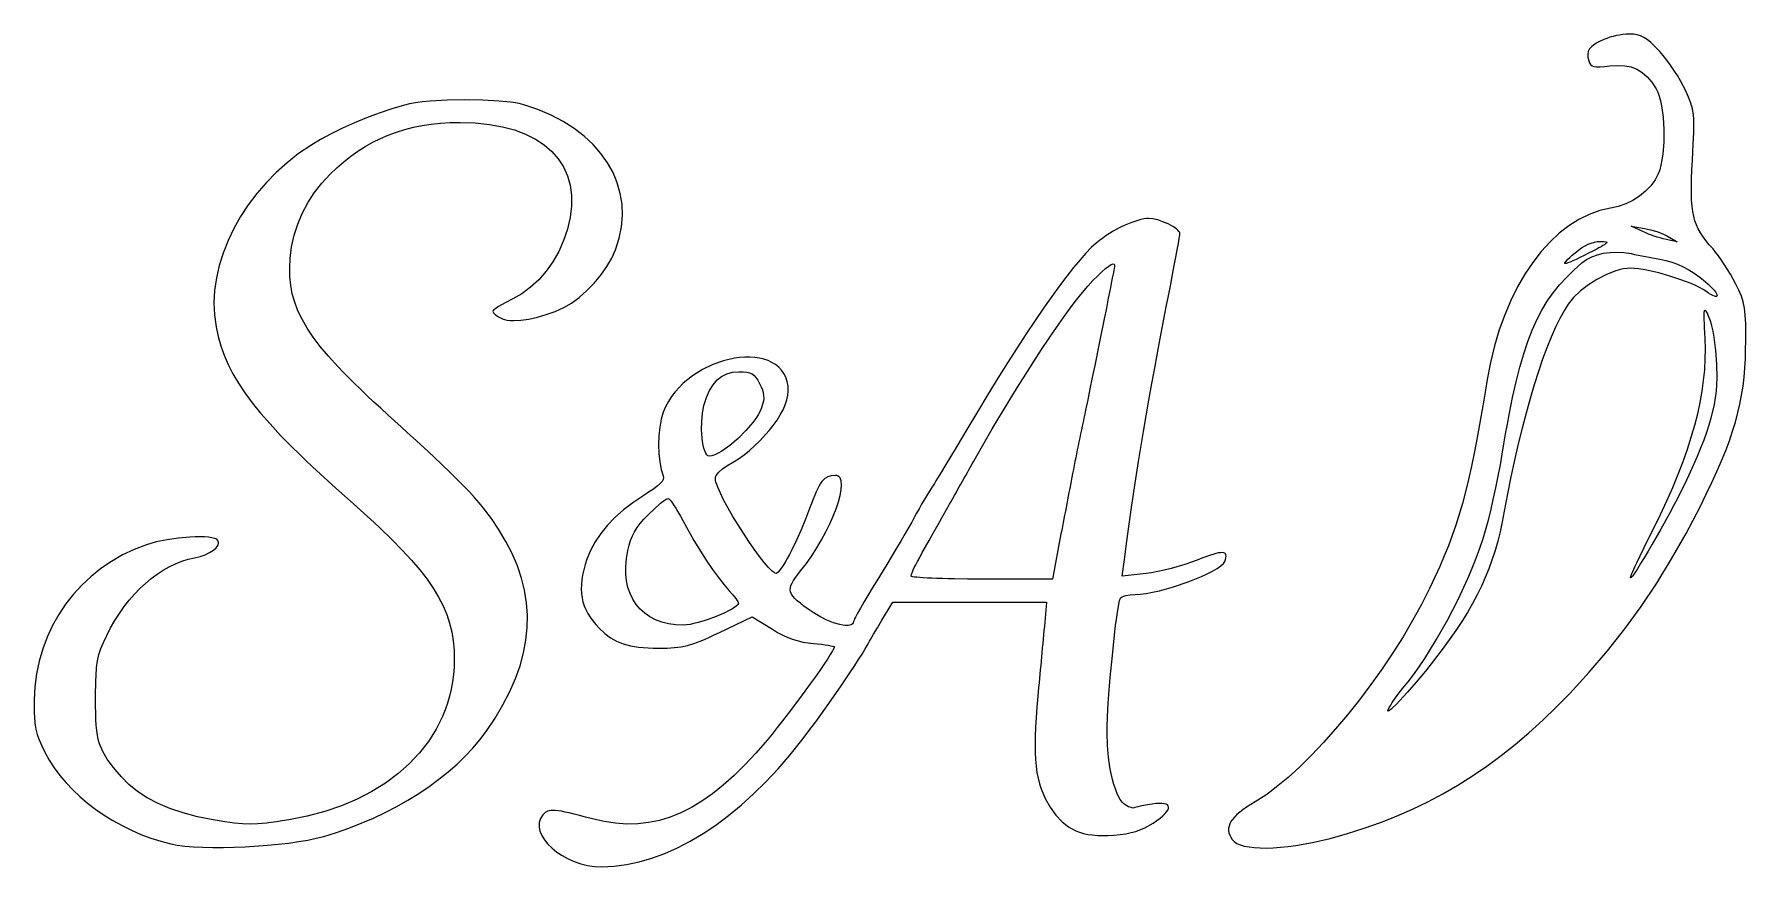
# Model space of a CAD drawing. Extents: x 58 to 504, y 121 to 338.
import ezdxf

# ---------------------------------------------------------------- set-up
doc = ezdxf.new("R2010")
doc.units = 0
doc.layers.add('Layer_0', color=7, linetype='CONTINUOUS')

msp = doc.modelspace()

# ---------------------------------------------------------------- linework, layer by layer
at = {"layer": 'Layer_0', "color": 7}
for points in [[(466.960728, 336.444416), (465.676068, 335.840716), (464.646028, 335.249856), (463.857508, 334.653256), (463.297378, 334.032176), (462.952388, 333.367956), (462.809478, 332.641906), (462.855478, 331.835356), (463.077188, 330.929596), (463.293078, 330.367206), (463.566188, 329.936376), (463.935858, 329.627436), (464.441448, 329.430786), (465.122288, 329.336786), (466.017698, 329.335806), (467.167058, 329.418206), (468.609698, 329.574346), (470.642218, 329.719366), (472.467388, 329.636866), (474.113218, 329.312886), (475.607719, 328.733486), (476.978899, 327.884676), (478.254869, 326.752486), (479.463559, 325.322946), (480.633019, 323.582096), (481.057309, 322.744256), (481.432659, 321.718456), (481.758409, 320.529486), (482.033939, 319.202116), (482.431919, 316.231146), (482.621469, 313.003616), (482.597669, 309.717586), (482.355329, 306.571085), (482.150659, 305.112035), (481.889459, 303.762185), (481.571149, 302.546195), (481.195089, 301.488905), (480.352739, 299.871805), (479.230529, 298.340565), (477.866529, 296.922635), (476.298669, 295.645495), (474.564959, 294.536585), (472.703388, 293.623375), (470.752018, 292.933345), (468.748798, 292.493895), (465.941478, 291.882405), (463.193118, 290.914395), (460.513998, 289.603995), (457.914248, 287.965415), (455.404188, 286.012875), (452.993948, 283.760505), (450.693768, 281.222555), (448.513888, 278.413195), (446.464438, 275.346555), (444.555698, 272.036905), (442.797878, 268.498355), (441.201148, 264.745175), (439.775738, 260.791485), (438.531888, 256.651505), (437.479748, 252.339405), (436.629618, 247.869394), (436.179098, 245.141894), (435.742028, 242.533724), (435.316908, 240.039614), (434.902298, 237.654204), (434.098618, 233.188194), (433.319318, 229.093194), (432.552568, 225.326664), (431.786678, 221.846024), (431.009878, 218.608744), (430.210388, 215.572274), (428.496418, 209.931474), (426.550748, 204.583214), (425.461638, 201.912414), (424.279408, 199.187114), (422.992208, 196.364714), (421.588348, 193.402693), (419.497468, 189.262033), (417.193737, 185.071903), (414.701397, 180.861993), (412.044847, 176.662143), (409.248407, 172.502023), (406.336327, 168.411473), (403.333037, 164.420223), (400.262737, 160.558033), (397.149877, 156.854663), (394.018697, 153.339893), (390.893517, 150.043463), (387.798727, 146.995163), (384.758587, 144.224733), (381.797437, 141.761913), (380.354117, 140.655153), (378.939627, 139.636493), (377.557077, 138.709642), (376.209487, 137.878262), (375.031747, 137.164152), (373.968107, 136.474472), (373.017067, 135.806772), (372.177257, 135.158662), (371.447087, 134.527742), (370.825127, 133.911492), (370.309947, 133.307602), (369.900057, 132.713572), (369.593947, 132.126992), (369.390197, 131.545472), (369.287317, 130.966562), (369.284317, 130.387842), (369.378817, 129.806892), (369.569727, 129.221252), (369.855607, 128.628582), (370.235037, 128.026352), (370.736837, 127.492652), (371.435067, 127.033402), (372.318877, 126.648532), (373.377297, 126.337892), (374.599517, 126.101362), (375.974627, 125.938732), (377.491727, 125.849932), (379.139977, 125.834832), (380.908497, 125.893232), (382.786357, 126.025062), (384.762667, 126.230142), (386.826627, 126.508352), (391.173767, 127.283572), (395.740717, 128.349622), (400.212927, 129.594372), (404.583837, 130.972802), (408.858747, 132.488092), (413.043057, 134.143522), (417.142067, 135.942322), (421.161108, 137.887712), (425.105538, 139.982903), (428.980688, 142.231113), (432.791888, 144.635613), (436.544428, 147.199603), (440.243718, 149.926343), (443.895038, 152.819003), (447.503768, 155.880913), (451.075238, 159.115203), (454.614728, 162.525133), (458.127608, 166.113943), (463.201928, 171.633643), (467.969988, 177.215213), (472.465848, 182.907333), (476.723409, 188.758613), (480.776619, 194.817793), (484.659509, 201.133464), (488.405969, 207.754364), (492.049959, 214.729144), (493.658679, 217.977234), (495.126839, 221.048284), (496.459799, 223.960944), (497.662939, 226.733864), (498.741659, 229.385654), (499.701319, 231.934984), (500.547289, 234.400524), (501.285009, 236.800904), (502.457119, 241.480634), (503.260689, 246.123484), (503.537689, 248.477644), (503.738759, 250.878474), (503.869189, 253.344685), (503.934389, 255.894855), (503.956789, 257.797275), (503.968689, 259.494815), (503.966689, 261.007455), (503.948389, 262.355045), (503.910489, 263.557465), (503.849789, 264.634635), (503.763289, 265.606385), (503.647979, 266.492685), (503.318519, 268.088405), (502.836889, 269.580895), (502.178609, 271.129295), (501.319259, 272.892745), (499.999069, 275.304165), (498.449879, 277.804625), (497.649759, 278.995965), (496.864789, 280.098865), (496.119089, 281.076365), (495.436769, 281.891615), (494.460669, 283.014245), (493.593869, 284.077505), (492.831279, 285.103305), (492.167859, 286.113605), (491.598539, 287.130415), (491.118239, 288.175605), (490.721849, 289.271175), (490.404369, 290.439125), (490.160659, 291.701335), (489.985709, 293.079805), (489.874399, 294.596495), (489.821699, 296.273315), (489.822499, 298.132285), (489.871799, 300.195335), (489.964399, 302.484405), (490.095359, 305.021455), (490.213699, 307.183006), (490.312099, 309.097976), (490.388299, 310.789956), (490.439899, 312.282646), (490.464499, 313.599546), (490.459499, 314.764316), (490.423099, 315.800556), (490.352799, 316.731866), (490.100779, 318.374066), (489.684609, 319.879836), (489.085599, 321.437906), (488.284899, 323.237146), (487.693139, 324.435106), (486.974729, 325.733226), (486.157259, 327.090076), (485.268389, 328.464466), (484.335679, 329.814966), (483.386829, 331.100346), (482.449389, 332.279256), (481.550999, 333.310346), (480.321669, 334.610316), (479.259349, 335.645416), (478.316249, 336.443386), (477.444429, 337.031896), (476.596029, 337.438646), (475.723149, 337.691346), (474.777889, 337.817736), (473.712408, 337.845436)], [(319.590226, 165.406333), (319.335596, 162.525053), (319.135956, 159.837923), (318.992566, 157.333983), (318.906566, 155.002203), (318.879266, 152.831503), (318.911866, 150.810933), (319.005566, 148.929443), (319.161586, 147.175973), (319.381136, 145.539553), (319.665436, 144.009103), (320.015756, 142.573683), (320.433286, 141.222163), (321.474806, 138.726952), (322.799836, 136.435232), (324.310626, 134.377172), (325.893526, 132.687722), (327.592846, 131.347572), (329.452896, 130.337422), (330.457046, 129.950062), (331.518036, 129.637942), (332.641346, 129.398702), (333.832576, 129.229872), (335.097206, 129.129032), (336.440866, 129.093832), (337.868996, 129.121832), (339.387236, 129.210632), (341.015416, 129.364572), (342.502966, 129.572782), (343.870626, 129.841472), (345.139106, 130.176942), (347.461436, 131.073302), (349.635956, 132.312002), (350.596146, 132.973912), (351.425336, 133.600362), (352.123636, 134.188912), (352.691246, 134.737172), (353.128236, 135.242642), (353.434796, 135.702912), (353.610996, 136.115532), (353.657096, 136.478062), (353.573096, 136.788092), (353.359216, 137.043132), (353.015546, 137.240772), (352.542236, 137.378572), (351.939436, 137.454072), (351.207306, 137.464872), (350.345946, 137.408472), (349.355526, 137.282502), (347.675416, 137.004102), (346.242256, 136.727172), (345.665766, 136.599272), (345.208026, 136.483812), (344.887976, 136.384712), (344.724616, 136.306012), (344.431746, 136.257112), (343.916296, 136.364482), (343.250986, 136.606752), (342.508536, 136.962292), (342.016556, 137.312052), (341.536666, 137.822132), (341.071556, 138.481932), (340.624056, 139.280772), (340.196896, 140.208003), (339.792826, 141.253003), (339.414576, 142.405153), (339.064896, 143.653763), (338.462326, 146.397883), (338.007116, 149.400223), (337.721266, 152.575673), (337.626866, 155.839073), (337.658866, 157.609593), (337.742566, 159.709603), (337.872246, 162.080503), (338.042026, 164.663693), (338.478826, 170.232533), (339.006476, 175.947293), (339.289906, 178.712843), (339.578666, 181.339123), (339.866926, 183.767433), (340.148916, 185.939223), (340.418776, 187.795883), (340.670756, 189.278813), (340.788226, 189.861813), (340.899036, 190.329413), (341.002486, 190.674253), (341.097886, 190.889043), (341.288866, 191.092993), (341.592966, 191.283703), (341.994466, 191.456993), (342.477716, 191.608663), (343.626846, 191.830303), (344.915136, 191.914903), (346.272816, 191.984403), (347.803556, 192.174963), (349.473206, 192.474073), (351.247616, 192.869193), (354.974266, 193.897033), (358.710366, 195.157993), (360.496646, 195.844474), (362.182846, 196.551474), (363.734877, 197.266484), (365.118597, 197.976914), (366.299817, 198.670194), (367.244467, 199.333734), (367.918397, 199.955014), (368.287387, 200.521374), (368.465257, 201.037164), (368.575087, 201.486214), (368.613487, 201.868734), (368.577287, 202.184784), (368.463067, 202.434604), (368.267477, 202.618334), (367.987227, 202.736104), (367.618947, 202.788104), (367.159287, 202.774404), (366.604977, 202.695304), (365.952637, 202.550814), (365.198957, 202.341164), (364.340587, 202.066464), (363.374197, 201.726914), (362.296466, 201.322654), (361.104066, 200.853834), (357.890746, 199.709434), (354.315506, 198.666134), (352.528396, 198.218374), (350.814226, 197.839064), (349.227466, 197.542634), (347.822656, 197.343414), (341.540356, 196.636714), (342.133326, 201.019044), (342.780126, 205.760614), (343.403516, 210.242944), (344.011566, 214.514264), (344.612356, 218.622604), (345.824566, 226.542874), (347.104956, 234.388604), (347.790986, 238.403824), (348.518356, 242.544714), (349.295156, 246.859424), (350.129486, 251.396025), (351.029466, 256.202645), (352.003186, 261.327415), (352.520226, 264.024145), (353.058736, 266.818425), (353.619736, 269.716305), (354.204236, 272.723785), (354.686426, 275.218695), (355.136266, 277.581495), (355.543886, 279.757905), (355.899506, 281.693735), (356.193246, 283.334735), (356.415216, 284.626695), (356.496216, 285.124795), (356.555616, 285.515335), (356.592116, 285.791465), (356.604616, 285.946425), (356.541916, 286.205895), (356.362016, 286.490825), (356.077186, 286.795345), (355.699686, 287.113625), (354.715686, 287.767935), (353.508206, 288.406785), (352.175276, 288.983235), (350.815106, 289.450355), (349.525716, 289.761215), (348.405316, 289.868895), (347.861776, 289.827295), (347.196926, 289.716515), (346.436556, 289.544165), (345.606496, 289.317855), (343.840776, 288.733385), (342.106426, 288.023735), (342.106296, 288.023485)], [(477.199849, 286.432235), (474.089818, 287.865125), (477.589329, 287.259685), (479.145399, 286.911445), (480.795199, 286.410995), (482.341889, 285.825165), (483.588609, 285.220855), (483.588649, 285.220895)], [(334.793936, 283.403925), (333.529266, 282.249055), (332.124796, 280.803835), (330.586446, 279.076895), (328.920246, 277.076765), (327.132116, 274.812115), (325.228066, 272.291475), (323.214026, 269.523455), (321.095976, 266.516695), (318.879856, 263.279715), (316.571656, 259.821145), (314.177366, 256.149605), (311.702906, 252.273615), (309.154226, 248.201824), (306.537355, 243.942824), (303.858195, 239.505164), (301.122765, 234.897464), (298.315215, 230.156654), (295.676235, 225.748624), (294.512595, 223.823184), (293.502255, 222.165484), (293.066135, 221.456254), (292.682205, 220.837024), (292.355165, 220.315524), (292.089585, 219.899354)], [(414.600857, 167.405593), (416.007977, 169.100973), (417.450807, 170.986433), (418.918888, 173.042533), (420.401828, 175.249813), (423.370418, 180.040093), (426.273138, 185.201803), (429.026518, 190.579353), (431.547048, 196.017224), (432.693908, 198.710174), (433.751268, 201.359884), (434.708698, 203.946894), (435.555728, 206.451774), (436.181548, 208.533954), (436.847648, 210.987324), (437.533558, 213.721584), (438.218858, 216.646564), (438.883038, 219.671994), (439.505638, 222.707714), (440.066258, 225.663454), (440.544368, 228.449004), (440.989668, 231.164904), (441.433878, 233.771824), (441.878348, 236.273154), (442.324528, 238.672364), (443.227788, 243.178014), (444.155028, 247.316104), (445.117628, 251.114035), (446.126988, 254.599065), (447.194558, 257.798625), (448.331668, 260.740005), (449.549728, 263.450605), (450.860168, 265.957755), (452.274358, 268.288785), (453.803708, 270.471075), (455.459588, 272.531945), (457.253428, 274.498775), (459.196598, 276.398895), (461.300508, 278.259625), (462.492948, 279.118415), (463.849798, 279.827795), (465.346908, 280.383195), (466.960088, 280.779965), (468.665148, 281.013545), (470.437938, 281.079345), (472.254228, 280.972765), (474.089868, 280.689185)], [(483.588649, 285.220895), (486.088309, 283.787545), (483.199049, 284.393445)], [(303.362615, 227.398404), (307.746946, 235.032594), (312.129646, 242.377314), (314.295536, 245.903574), (316.431276, 249.312484), (318.526836, 252.588955), (320.572386, 255.717985), (322.557966, 258.684655), (324.473616, 261.473865), (326.309486, 264.070625), (328.055586, 266.459935), (329.701986, 268.626815), (331.238816, 270.556225), (332.656146, 272.233165), (333.944016, 273.642625), (335.186196, 274.901845), (336.296546, 275.956595), (337.264596, 276.799625), (338.079996, 277.423665), (338.732296, 277.821455), (339.211126, 277.985755), (339.506086, 277.909355), (339.606596, 277.585005)], [(339.606596, 277.585005), (339.592996, 277.472905), (339.552896, 277.232035), (339.487396, 276.868295), (339.397896, 276.387795), (339.285486, 275.796455), (339.151426, 275.100345), (338.996926, 274.305465), (338.823176, 273.417765), (338.422776, 271.388125), (337.959896, 269.059405), (337.444216, 266.479725), (336.885376, 263.697095), (335.676986, 257.715235), (334.412126, 251.498325), (333.782686, 248.421824), (333.168096, 245.430704), (332.578116, 242.573044), (332.022336, 239.896874)], [(481.588859, 279.243115), (483.189979, 278.900735), (484.725339, 278.461555), (486.211189, 277.917445), (487.663809, 277.260335), (489.099459, 276.482135), (490.534469, 275.574745), (491.985059, 274.530085), (493.467499, 273.340105), (494.169889, 272.728345), (494.780619, 272.155375), (495.299469, 271.625975), (495.726219, 271.144955), (496.060629, 270.717105), (496.302489, 270.347245), (496.451589, 270.040235), (496.507689, 269.800805), (496.470589, 269.633825), (496.340009, 269.544125), (496.115769, 269.536125), (495.797609, 269.615325), (495.385339, 269.786155), (494.878729, 270.053485), (494.277519, 270.422135), (493.581519, 270.896845), (492.845569, 271.367475), (491.941319, 271.857075), (490.890949, 272.358885), (489.716649, 272.866015), (487.085119, 273.869185), (484.224319, 274.812135), (481.311739, 275.640345), (478.525019, 276.299375), (477.234349, 276.548415), (476.041719, 276.734745), (474.969309, 276.851535), (474.039358, 276.891935), (473.072898, 276.838135), (472.043198, 276.681435), (470.962328, 276.428745), (469.842308, 276.086885), (467.532868, 275.163355), (465.211248, 273.966115), (462.973728, 272.550305), (460.916538, 270.971145), (459.136038, 269.283775), (457.728468, 267.543415), (456.635128, 265.802445), (455.529948, 263.782555), (454.416998, 261.496815), (453.300258, 258.958325), (452.183828, 256.180185), (451.071738, 253.175535), (449.968038, 249.957454), (448.876698, 246.539024), (447.801878, 242.933394), (446.747508, 239.153644), (445.717698, 235.212884), (444.716418, 231.124184), (443.747808, 226.900674), (442.815808, 222.555464), (441.924558, 218.101634), (441.078018, 213.552334), (440.559848, 210.847924), (439.990308, 208.247954), (439.362798, 205.738304), (438.670648, 203.304784), (437.065908, 198.609814), (435.122958, 194.050083), (434.008078, 191.785653), (432.788728, 189.512643), (431.458298, 187.216993), (430.010128, 184.884573), (428.437548, 182.501243), (426.733998, 180.052903), (424.892758, 177.525423), (422.907258, 174.904653), (420.545058, 171.921663), (418.163277, 169.054363), (417.007837, 167.709423), (415.898767, 166.447813), (414.853277, 165.287683), (413.888367, 164.247183), (413.021187, 163.344443), (412.268877, 162.597613), (411.648467, 162.024783), (411.177087, 161.644143), (410.871847, 161.473843), (410.749847, 161.531943), (410.828247, 161.836683), (411.124027, 162.406183)], [(481.588899, 279.242725), (481.588859, 279.243115)], [(286.752775, 210.762724), (286.012095, 209.432934), (285.083095, 207.810804), (284.003165, 205.959064), (282.809665, 203.940564), (280.231235, 199.654284), (277.646685, 195.454284), (276.435075, 193.492363), (275.304735, 191.624973), (274.280405, 189.895653), (273.386855, 188.347933), (272.648825, 187.025323), (272.091045, 185.971373), (271.887435, 185.558723), (271.738185, 185.229563), (271.646385, 184.989293), (271.615085, 184.843403), (271.546085, 184.488963), (271.346495, 184.212903), (271.027425, 184.012783), (270.599965, 183.886093), (270.075245, 183.830393), (269.464325, 183.843193), (268.778375, 183.921993), (268.028405, 184.064403), (266.381025, 184.530003), (264.610995, 185.220143), (262.807145, 186.115063), (261.058315, 187.194983), (259.799355, 188.071643), (258.698565, 188.863913), (257.752255, 189.584213), (256.956695, 190.244953), (256.308245, 190.858443), (255.803225, 191.437093), (255.437895, 191.993243), (255.208625, 192.539313), (255.111725, 193.087643), (255.143425, 193.650643), (255.300085, 194.240663), (255.578035, 194.870113), (255.973555, 195.551294), (256.482965, 196.296654), (257.102615, 197.118514), (257.828775, 198.029304), (259.314285, 199.954404), (260.726425, 201.965764), (262.054595, 204.034294), (263.288225, 206.130874), (264.416755, 208.226394), (265.429555, 210.291794), (266.316125, 212.297894), (267.065755, 214.215664), (267.667985, 216.015924), (268.112155, 217.669624), (268.387685, 219.147644), (268.483985, 220.420854), (268.390585, 221.460144), (268.096765, 222.236464), (267.871425, 222.516864), (267.592005, 222.720614), (267.257175, 222.844094), (266.865695, 222.883594), (265.813015, 222.803994), (264.907215, 222.548494), (264.105735, 222.062304), (263.366045, 221.290484), (263.006075, 220.780284), (262.645585, 220.178134), (262.279275, 219.477104), (261.901855, 218.670364), (261.507945, 217.751034), (261.092315, 216.712304), (260.649545, 215.547264), (260.174375, 214.249034), (259.127225, 211.505094), (257.963015, 208.725104), (256.737205, 206.018394), (255.505265, 203.494124), (254.904325, 202.334564), (254.322615, 201.261594), (253.767135, 200.288854), (253.244765, 199.430034), (252.762465, 198.698734), (252.327135, 198.108674), (251.945705, 197.673464), (251.625165, 197.406774), (251.416535, 197.365674), (251.140625, 197.451774), (250.802324, 197.657604), (250.406414, 197.975654), (249.957784, 198.398474), (249.461304, 198.918574), (248.921784, 199.528474), (248.344044, 200.220734), (247.093394, 201.822304), (245.748154, 203.663544), (244.347044, 205.684604), (242.928814, 207.825664), (241.532314, 210.026984), (240.196214, 212.228704), (238.959324, 214.371054), (237.860384, 216.394234), (236.938184, 218.238424), (236.231484, 219.843854), (235.971044, 220.538294), (235.779044, 221.150654), (235.660254, 221.673404), (235.619554, 222.099094), (235.680554, 222.481804), (235.855244, 222.899784), (236.131374, 223.339494), (236.496784, 223.787444), (237.446274, 224.654054), (238.605754, 225.391594), (240.115714, 226.236204), (241.611204, 227.195444), (243.080684, 228.255454), (244.512784, 229.402274), (247.219004, 231.900804), (249.638354, 234.579624), (250.711884, 235.951894), (251.679375, 237.327494), (252.529385, 238.692504), (253.250525, 240.033024), (253.831285, 241.335114), (254.260295, 242.584924), (254.526075, 243.768484), (254.617275, 244.871884), (254.540775, 246.182204), (254.316945, 247.382244), (253.954525, 248.473434), (253.462095, 249.457244), (252.848375, 250.335154), (252.121985, 251.108635), (251.291585, 251.779085), (250.365864, 252.348055), (249.353444, 252.816975), (248.262974, 253.187295), (247.103194, 253.460515), (245.882624, 253.638075), (244.610064, 253.721375), (243.294064, 253.712375), (241.943304, 253.611765), (240.566494, 253.421345), (237.769234, 252.777055), (234.971474, 251.791205), (232.242544, 250.475474), (229.651674, 248.841624), (228.429644, 247.909054), (227.268114, 246.901364), (226.175714, 245.820004), (225.161104, 244.666414), (224.232964, 243.442114), (223.399924, 242.148534), (222.670664, 240.787144), (222.053844, 239.359424), (221.513894, 237.570194), (221.127254, 235.498674), (220.894014, 233.246264), (220.814314, 230.914264), (220.888214, 228.604024), (221.115934, 226.416924), (221.497554, 224.454294), (222.033224, 222.817494), (222.130824, 222.366064), (222.039124, 221.883384), (221.743974, 221.355344), (221.231134, 220.767814), (220.486414, 220.106624), (219.495534, 219.357754), (218.244284, 218.506984), (216.718454, 217.540214), (214.084874, 215.791234), (211.661374, 213.929024), (209.459494, 211.966584), (207.490814, 209.916944), (205.766784, 207.793154), (204.299004, 205.608244), (203.098924, 203.375224), (202.178154, 201.107164), (201.715584, 199.658774), (201.337624, 198.273094), (201.045014, 196.945944), (200.838504, 195.673224), (200.718774, 194.450853), (200.686574, 193.274663), (200.742574, 192.140543), (200.887594, 191.044403), (201.122344, 189.982093), (201.447494, 188.949523), (201.863814, 187.942543), (202.372004, 186.957033), (202.972794, 185.988903), (203.666914, 185.034043), (204.455094, 184.088293), (205.338024, 183.147533), (206.836954, 181.749333), (208.340334, 180.604893), (209.909704, 179.693423), (211.606674, 178.994173), (213.492844, 178.486473), (215.629834, 178.149483), (216.811574, 178.038553), (218.079154, 177.962553), (219.440234, 177.918853), (220.902504, 177.904853), (223.088914, 177.932553), (224.975164, 178.036263), (226.680414, 178.246743), (228.323864, 178.594913), (230.024804, 179.111503), (231.902434, 179.827423), (232.944754, 180.269733), (234.075964, 180.773433), (235.310924, 181.342363), (236.664604, 181.980423), (245.240734, 186.056003), (250.462794, 182.809773), (251.826855, 182.002653), (253.150605, 181.305173), (254.450235, 180.711793), (255.741805, 180.216863), (258.365325, 179.500113), (261.150315, 179.110333), (262.248185, 179.010733), (263.272405, 178.901123), (264.200575, 178.785203), (265.010265, 178.666533), (265.679015, 178.548643), (266.184495, 178.435183), (266.504205, 178.329733), (266.615735, 178.235833), (266.584035, 178.082383), (266.490735, 177.850583), (266.338605, 177.544333), (266.130545, 177.167583), (265.557905, 176.218323), (264.795575, 175.034273), (263.866155, 173.646803), (262.792385, 172.087443), (261.596965, 170.387603), (260.302515, 168.578723), (257.507365, 164.759703), (254.588395, 160.881983), (253.139215, 158.999733), (251.727105, 157.197173), (250.374784, 155.505713), (249.104904, 153.956823), (246.194704, 150.580313), (243.326274, 147.497653), (240.492644, 144.705683), (237.686684, 142.201173), (234.901474, 139.981003), (232.129954, 138.041952), (229.365074, 136.380932), (226.599824, 134.994712), (223.827194, 133.880092), (221.040174, 133.033962), (218.231684, 132.453132), (215.394774, 132.134442), (212.522364, 132.074642), (209.607444, 132.270652), (206.642974, 132.719282), (203.621954, 133.417322), (201.839414, 133.893812), (200.245554, 134.310912), (198.827814, 134.669672), (197.573654, 134.971162), (196.470484, 135.216412), (195.505764, 135.406562), (194.666893, 135.542592), (193.941343, 135.625592), (192.779773, 135.636792), (191.920543, 135.448642), (191.263053, 135.069672), (190.706783, 134.508332), (190.077153, 133.519652), (189.752643, 132.466632), (189.713143, 131.367062), (189.938633, 130.238792), (190.408953, 129.099602), (191.104003, 127.967372), (192.003763, 126.859892), (193.088073, 125.795012), (194.336823, 124.790492), (195.729964, 123.864242), (197.247404, 123.034032), (198.869014, 122.317702), (200.574754, 121.733042), (202.344434, 121.297902), (204.158084, 121.030122), (205.995494, 120.947522), (209.238564, 121.111142), (212.509814, 121.544012), (215.803714, 122.242622), (219.114734, 123.203452), (222.437274, 124.422952), (225.765794, 125.897682), (229.094724, 127.624062), (232.418514, 129.598632), (235.731614, 131.817862), (239.028454, 134.278222), (242.303494, 136.976202), (245.551164, 139.908323), (248.765914, 143.071063), (251.942195, 146.460883), (255.074405, 150.074303), (258.157065, 153.907763), (259.298705, 155.399543), (260.514125, 157.022473), (261.786055, 158.751303), (263.097205, 160.560903), (265.768345, 164.321533), (268.389495, 168.102873), (269.638205, 169.938333), (270.822675, 171.703403), (271.925695, 173.372863), (272.929945, 174.921523), (273.818215, 176.324253), (274.573255, 177.555783), (275.177825, 178.590953), (275.614665, 179.404613), (275.773175, 179.702363), (276.033285, 180.167583), (276.381265, 180.776613), (276.803395, 181.505873), (277.815325, 183.230893), (278.959275, 185.153873), (281.803945, 189.903263), (301.843335, 189.903263), (321.882696, 189.903263), (321.303176, 183.654043)], [(325.630926, 207.650894), (323.380786, 195.902344), (304.997005, 195.902344), (301.304225, 195.917644), (297.859445, 195.961544), (296.253605, 195.993244), (294.738015, 196.030944), (293.322085, 196.074244), (292.015275, 196.122744), (290.827035, 196.176044), (289.766725, 196.233744), (288.843765, 196.295544), (288.067595, 196.361044), (287.447685, 196.429844), (286.993385, 196.501544), (286.714145, 196.575844), (286.619445, 196.652244), (286.684045, 197.104804), (286.925225, 197.794644), (287.137175, 198.275894), (287.423515, 198.873244), (287.794325, 199.605684), (288.259625, 200.492094), (288.829495, 201.551464), (289.514045, 202.802714), (290.323315, 204.264744), (291.267445, 205.956534), (292.356435, 207.897024), (293.600355, 210.105094), (295.009365, 212.599734), (296.593445, 215.399874)]]:
    msp.add_lwpolyline(points, dxfattribs=at)
for points in [[(466.960698, 336.444366)], [(154.629713, 319.376066), (151.329013, 318.387116), (148.033943, 317.277486), (144.777993, 316.061576), (141.594573, 314.753746), (138.517052, 313.368396), (135.578892, 311.919856), (132.813482, 310.422556), (130.254212, 308.890796), (127.079332, 306.730415), (124.076462, 304.376565), (121.255382, 301.848015), (118.625932, 299.163645), (116.197962, 296.342235), (113.981272, 293.402625), (111.985642, 290.363585), (110.220982, 287.243995), (108.697032, 284.062625), (107.423642, 280.838305), (106.410652, 277.589845), (105.667822, 274.336085), (105.205052, 271.095785), (105.032102, 267.887835), (105.158872, 264.731015), (105.595062, 261.644125), (106.160182, 259.110635), (106.863742, 256.639085), (107.723842, 254.206165), (108.758452, 251.788705), (109.985592, 249.363384), (111.423282, 246.906994), (113.089562, 244.396284), (115.002462, 241.808034), (117.179962, 239.118934), (119.640092, 236.305794), (122.400922, 233.345294), (125.480402, 230.214254), (127.145252, 228.577534), (128.896572, 226.889404), (130.736552, 225.147044), (132.667482, 223.347494), (134.691572, 221.487854), (136.811092, 219.565244), (139.028312, 217.576764), (141.345503, 215.519484), (143.220673, 213.850794), (145.011723, 212.232774), (146.720293, 210.662984), (148.347983, 209.138894), (151.367143, 206.217924), (154.082133, 203.449874), (156.505793, 200.814824), (158.651013, 198.292934), (160.530763, 195.864174), (162.157883, 193.508693), (163.545273, 191.206543), (164.705853, 188.937803), (165.652473, 186.682523), (166.398103, 184.420813), (166.955543, 182.132733), (167.337763, 179.798343), (167.557663, 177.397733), (167.628063, 174.910993), (167.578763, 172.951723), (167.431703, 171.021223), (167.188383, 169.120833), (166.850113, 167.251973), (166.418343, 165.415953), (165.894463, 163.614103), (165.279833, 161.847773), (164.575893, 160.118383), (162.905613, 156.775693), (160.894783, 153.596763), (158.554613, 150.592493), (155.896283, 147.773683), (152.930943, 145.151113), (149.669783, 142.735613), (146.123973, 140.538013), (142.304723, 138.569142), (138.223212, 136.839772), (133.890552, 135.360732), (129.318002, 134.142892), (124.516682, 133.196992), (122.838342, 132.924752), (121.326152, 132.688722), (119.957472, 132.488932), (118.709402, 132.325362), (116.484202, 132.106712), (114.468352, 132.032612), (112.479642, 132.102912), (110.335852, 132.317442), (109.148892, 132.478712), (107.854822, 132.675962), (106.430882, 132.909202), (104.854332, 133.178382), (100.772822, 133.991802), (97.019752, 134.965192), (93.586952, 136.102372), (90.466422, 137.407102), (87.650002, 138.883192), (85.129542, 140.534473), (82.897051, 142.364713), (80.944321, 144.377683), (79.844891, 145.668053), (78.870001, 146.853763), (78.012281, 147.957053), (77.264461, 149.000083), (76.069521, 150.994393), (75.226801, 153.014393), (74.919381, 154.089593), (74.678131, 155.237853), (74.495801, 156.481433), (74.365141, 157.842513), (74.278841, 159.343293), (74.229541, 161.006023), (74.210141, 162.852923), (74.213141, 164.906223), (74.226241, 166.584303), (74.247941, 168.097393), (74.281241, 169.461993), (74.328941, 170.694653), (74.479591, 172.830083), (74.723181, 174.635673), (75.083071, 176.243523), (75.582611, 177.785613), (76.245161, 179.394023), (77.094001, 181.200793), (78.127671, 183.204883), (79.235791, 185.129423), (80.413721, 186.970393), (81.656881, 188.723673), (82.960631, 190.385233), (84.320392, 191.950903), (85.731512, 193.416673), (87.189392, 194.778403), (88.689412, 196.032074), (90.226962, 197.173604), (91.797432, 198.198844), (93.396202, 199.103774), (95.018682, 199.884324), (96.660202, 200.536364), (98.316172, 201.055824), (99.981992, 201.438654), (101.428682, 201.786404), (102.751672, 202.250384), (103.915122, 202.803894), (104.883212, 203.420294), (105.620142, 204.072944), (106.090092, 204.735154), (106.257262, 205.380284), (106.085822, 205.981714), (105.775442, 206.267414), (105.246502, 206.499024), (104.521322, 206.677904), (103.622362, 206.805464), (102.572032, 206.883064), (101.392742, 206.912064), (100.106912, 206.893964), (98.736982, 206.829964), (95.834412, 206.570084), (92.864422, 206.143494), (90.006272, 205.561214), (87.439372, 204.834304), (84.251112, 203.619254), (81.206321, 202.176314), (78.313201, 200.516754), (75.579961, 198.652014), (73.014801, 196.593454), (70.625951, 194.352383), (68.421581, 191.940253), (66.409921, 189.368323), (64.599231, 186.648043), (62.997621, 183.790763), (61.613401, 180.807843), (60.454671, 177.710633), (59.529751, 174.510503), (58.846791, 171.218843), (58.413991, 167.846973), (58.239571, 164.406283), (58.229371, 163.164633), (58.232371, 162.030773), (58.250671, 160.992683), (58.286871, 160.038473), (58.422711, 158.333523), (58.659231, 156.820203), (59.015831, 155.402613), (59.511891, 153.985063), (60.166771, 152.471663), (60.999891, 150.766643), (62.136401, 148.714213), (63.440711, 146.703243), (64.902941, 144.740983), (66.513201, 142.834593), (68.261611, 140.991243), (70.138221, 139.218182), (72.133211, 137.522572), (74.236631, 135.911632), (76.438581, 134.392522), (78.729201, 132.972442), (81.098551, 131.658642), (83.536761, 130.458222), (86.033972, 129.378452), (88.580242, 128.426502), (91.165662, 127.609552), (93.780382, 126.934802), (95.486912, 126.613532), (97.474752, 126.359702), (99.706032, 126.171562), (102.142882, 126.047172), (104.747432, 125.984772), (107.481772, 125.982772), (110.308062, 126.038772), (113.188402, 126.151252), (118.959782, 126.538272), (124.492892, 127.129162), (127.075412, 127.496462), (129.484742, 127.909222), (131.682992, 128.365642), (133.632282, 128.863812), (136.935362, 129.877492), (140.198043, 131.014212), (143.410033, 132.267472), (146.561183, 133.630672), (149.641273, 135.097242), (152.640133, 136.660602), (155.547573, 138.314112), (158.353343, 140.051263), (161.047313, 141.865433), (163.619283, 143.750013), (166.059003, 145.698473), (168.356353, 147.704233), (170.501083, 149.760673), (172.483033, 151.861183), (174.291953, 153.999263), (175.917713, 156.168293), (178.252523, 159.678873), (180.302343, 163.148783), (182.067343, 166.580673), (183.547713, 169.977023), (184.743553, 173.340463), (185.655103, 176.673553), (186.282463, 179.978833), (186.625763, 183.258933), (186.685263, 186.516353), (186.461023, 189.753713), (185.953243, 192.973523), (185.162073, 196.178454), (184.087663, 199.371024), (182.730213, 202.553764), (181.089823, 205.729314), (179.166683, 208.900194), (177.281383, 211.668964), (175.248563, 214.356014), (174.123513, 215.723944), (172.897693, 217.137594), (171.549693, 218.618904), (170.058283, 220.189944), (168.402133, 221.872734), (166.559923, 223.689334), (164.510353, 225.661714), (162.232053, 227.811964), (159.703813, 230.162114), (156.904243, 232.734124), (155.396103, 234.110244), (153.812103, 235.550094), (152.149603, 237.056424), (150.405993, 238.631994), (148.460513, 240.399004), (146.606543, 242.106294), (144.842333, 243.756654), (143.166193, 245.352974), (141.576293, 246.897974), (140.070983, 248.394444), (138.648442, 249.845174), (137.306942, 251.253015), (134.860112, 253.950985), (132.716512, 256.510745), (130.862162, 258.954635), (129.283082, 261.304895), (127.965312, 263.583945), (126.894832, 265.814095), (126.057742, 268.017635), (125.440022, 270.216975), (125.027712, 272.434385), (124.806792, 274.692205), (124.763392, 277.012795), (124.883432, 279.418465), (125.267462, 282.472475), (125.921402, 285.454105), (126.841562, 288.355655), (128.024292, 291.169285), (129.465882, 293.887295), (131.162662, 296.501935), (133.110972, 299.005455), (135.307142, 301.390065), (137.049042, 303.058845), (138.828862, 304.612795), (140.649083, 306.052835), (142.512203, 307.380056), (144.420783, 308.595366), (146.377263, 309.699776), (148.384153, 310.694326), (150.443953, 311.580016), (152.559203, 312.357766), (154.732363, 313.028676), (156.965943, 313.593676), (159.262463, 314.053756), (161.624403, 314.409936), (164.054303, 314.663246), (166.554613, 314.814616), (169.127863, 314.865116), (173.076673, 314.738886), (176.765643, 314.363876), (180.187553, 313.747326), (183.335223, 312.896396), (186.201313, 311.818326), (188.778723, 310.520286), (191.060123, 309.009456), (193.038323, 307.293066), (194.706153, 305.378315), (196.056274, 303.272365), (197.081594, 300.982455), (197.774754, 298.515755), (197.994534, 297.218385), (198.128594, 295.879495), (198.175994, 294.500005), (198.135894, 293.080825), (198.007324, 291.622835), (197.789394, 290.126975), (197.481244, 288.594115), (197.081904, 287.025155), (196.090874, 284.071605), (194.822843, 281.248265), (193.303773, 278.588115), (191.559593, 276.124315), (189.616353, 273.889895), (187.499893, 271.917935), (185.236223, 270.241445), (182.851263, 268.893555), (180.832923, 267.862115), (179.177903, 266.901595), (178.540033, 266.481455), (178.057123, 266.119265), (177.750453, 265.828505), (177.641483, 265.622525), (177.836173, 265.231715), (178.377173, 264.737845), (179.181563, 264.204175), (180.166553, 263.693985), (180.739793, 263.487425), (181.412503, 263.340825), (182.175523, 263.252425), (183.019603, 263.220625), (184.914203, 263.320025), (187.022763, 263.625335), (189.271653, 264.123055), (191.587303, 264.799595), (193.896103, 265.641375), (196.124504, 266.634855), (198.142584, 267.799175), (200.178434, 269.291375), (202.176104, 271.049265), (204.079544, 273.010615), (205.832864, 275.113285), (207.380094, 277.295015), (208.665244, 279.493675), (209.632354, 281.647025), (210.588874, 284.683685), (211.182374, 287.688225), (211.420634, 290.648315), (211.311524, 293.551635), (210.862774, 296.385785), (210.082234, 299.138415), (208.977704, 301.797165), (207.556934, 304.349705), (205.827804, 306.783685), (203.798084, 309.086736), (201.475564, 311.246516), (198.868064, 313.250646), (195.983424, 315.086816), (192.829363, 316.742626), (189.413733, 318.205716), (185.744343, 319.463806), (184.520373, 319.768746), (183.021943, 320.031836), (181.287253, 320.253126), (179.354523, 320.432726), (175.047823, 320.667366), (170.407693, 320.736566), (165.739983, 320.641166), (161.350513, 320.382086), (159.355713, 320.191446), (157.545133, 319.960176), (155.957053, 319.688426)], [(463.200208, 280.879085), (461.903418, 280.226025), (460.759348, 279.660335), (459.765868, 279.182045), (458.920768, 278.791205), (458.221818, 278.487815), (457.666868, 278.271935), (457.253728, 278.143535), (456.980168, 278.102735), (456.843988, 278.149535), (456.843048, 278.283935), (456.975098, 278.506015), (457.237968, 278.815785), (457.629488, 279.213275), (458.147438, 279.698495), (458.789618, 280.271505), (459.553838, 280.932355), (461.226688, 282.188035), (462.904648, 283.114465), (463.728138, 283.446345), (464.531998, 283.686425), (465.309298, 283.831595), (466.052998, 283.878695), (466.940358, 283.857595), (467.520478, 283.786095), (467.769248, 283.638765), (467.662618, 283.390375), (467.468468, 283.220335), (467.176458, 283.015525), (466.783578, 282.772765), (466.286758, 282.488925), (465.683018, 282.160785), (464.969368, 281.785215), (464.142788, 281.359035)], [(496.374299, 251.845815), (496.424299, 248.290564), (496.216049, 244.846734), (495.720019, 241.404944), (494.906739, 237.855624), (494.371869, 236.006494), (493.746619, 234.089444), (493.027259, 232.090754), (492.210159, 229.996814), (491.291549, 227.793884), (490.267829, 225.468344), (489.135219, 223.006434), (487.890089, 220.394554), (487.070119, 218.735984), (486.145869, 216.928384), (485.138179, 215.007894), (484.067889, 213.010714), (481.823079, 208.930754), (479.578269, 204.977784), (478.508089, 203.139304), (477.500509, 201.441014), (476.576409, 199.919114), (475.756629, 198.609694), (475.062109, 197.548964), (474.513659, 196.773074), (474.300719, 196.503254), (474.132148, 196.318164), (474.010528, 196.222364), (473.938428, 196.220364), (473.941428, 196.314464), (474.008228, 196.533144), (474.135518, 196.869784), (474.320299, 197.317844), (474.559509, 197.870794), (474.850079, 198.522044), (475.188989, 199.265064), (475.573099, 200.093304), (476.464879, 201.979254), (477.500929, 204.127384), (478.656739, 206.485354), (479.907879, 209.000704), (481.719219, 212.699734), (483.395209, 216.295384), (484.937149, 219.792624), (486.346419, 223.196314), (487.624279, 226.511294), (488.772079, 229.742564), (489.791159, 232.894924), (490.682859, 235.973274), (491.448479, 238.982494), (492.089409, 241.927494), (492.606939, 244.813164), (493.002389, 247.644374), (493.277089, 250.425994), (493.432389, 253.162975), (493.469589, 255.860165), (493.390089, 258.522425), (493.311889, 260.042735), (493.246189, 261.371395), (493.194589, 262.515535), (493.158489, 263.482445), (493.139289, 264.279325), (493.138419, 264.913495), (493.157319, 265.392095), (493.197419, 265.722385), (493.260119, 265.911585), (493.346919, 265.966985), (493.459209, 265.895785), (493.598449, 265.705215), (493.766069, 265.402475), (493.963439, 264.994855), (494.192059, 264.489575), (494.453339, 263.893845), (494.767569, 263.016385), (495.076389, 261.860495), (495.371909, 260.475635), (495.646229, 258.911175), (496.099779, 255.441155)], [(247.149824, 246.834764), (247.567954, 245.970844), (247.880144, 245.185044), (248.088694, 244.448784), (248.195844, 243.733624), (248.203844, 243.011014), (248.115144, 242.252464), (247.931944, 241.429434), (247.656494, 240.513464), (247.301254, 239.650074), (246.790224, 238.713994), (246.142604, 237.723004), (245.377514, 236.694744), (243.571734, 234.597374), (241.526104, 232.563574), (239.393914, 230.735114), (237.328444, 229.253614), (236.368634, 228.687254), (235.482974, 228.260764), (234.690634, 227.991934), (234.010774, 227.898334), (233.687244, 227.993234), (233.387304, 228.266414), (233.112644, 228.700454), (232.865084, 229.278084), (232.646404, 229.981864), (232.458374, 230.794544), (232.302804, 231.698754), (232.181444, 232.677124), (232.048484, 234.786974), (232.073784, 236.985294), (232.271604, 239.133394), (232.656134, 241.092474), (233.318874, 243.214754), (234.102674, 245.030624), (235.015014, 246.547274), (236.063454, 247.771954), (237.255404, 248.711884), (238.598384, 249.374324), (240.099874, 249.766484), (241.767324, 249.895594), (242.870044, 249.870694), (243.780794, 249.782894), (244.534134, 249.612594), (245.164594, 249.340084), (245.706804, 248.945694), (246.195384, 248.409794), (246.664804, 247.712694)], [(227.120674, 211.150014), (230.038614, 205.939254), (233.262214, 200.805484), (234.880984, 198.429904), (236.446994, 196.268504), (237.917194, 194.386223), (239.248574, 192.848033), (240.168884, 191.797703), (240.922564, 190.826243), (241.212604, 190.403883), (241.431814, 190.041763), (241.570444, 189.753433), (241.618844, 189.552393), (241.499264, 189.249243), (241.157514, 188.892453), (240.619084, 188.492163), (239.909554, 188.058383), (239.054394, 187.601293), (238.079204, 187.130893), (237.009444, 186.657273), (235.870674, 186.190583), (233.488134, 185.318043), (231.135794, 184.593953), (230.034784, 184.312763), (229.017864, 184.098953), (228.110624, 183.962513), (227.338544, 183.913613), (225.322244, 184.000313), (223.431724, 184.266963), (221.671714, 184.707273), (220.046924, 185.314953), (218.562064, 186.083663), (217.221844, 187.007153), (216.030954, 188.079063), (214.994114, 189.293123), (214.115984, 190.643023), (213.401344, 192.122483), (212.854824, 193.725193), (212.481224, 195.444834), (212.285144, 197.275114), (212.271344, 199.209704), (212.444524, 201.242374), (212.809434, 203.366764), (213.138854, 204.723054), (213.531514, 205.966894), (214.003574, 207.126484), (214.571144, 208.230114), (215.250474, 209.306034), (216.057674, 210.382554), (217.008944, 211.487834), (218.120464, 212.650234), (219.835384, 214.300034), (221.372214, 215.650724), (222.021314, 216.170374), (222.562914, 216.562944), (222.975984, 216.811074), (223.239534, 216.897274), (223.477834, 216.779544), (223.818474, 216.443054), (224.245604, 215.911344), (224.743214, 215.208014), (225.295444, 214.356634), (225.886374, 213.380804), (226.500094, 212.304054)]]:
    msp.add_lwpolyline(points, close=True, dxfattribs=at)
for points in [[(473.712408, 337.845436), (471.39082, 337.834333), (469.095016, 337.357923), (466.960698, 336.444366)], [(342.106296, 288.023485), (339.469464, 286.824522), (337.009171, 285.27024), (334.793936, 283.403925)], [(483.199049, 284.393445), (481.129122, 284.845683), (479.116707, 285.529589), (477.199849, 286.432235)], [(474.089868, 280.689185), (476.584266, 280.180053), (479.084088, 279.697872), (481.588899, 279.242725)], [(332.022336, 239.896874), (330.855022, 234.406438), (329.730664, 228.906956), (328.649366, 223.398934)], [(296.593445, 215.399874), (298.854057, 219.397001), (301.110448, 223.396513), (303.362615, 227.398404)], [(328.649366, 223.398934), (327.641782, 218.149863), (326.635635, 212.900516), (325.630926, 207.650894)], [(292.089585, 219.899354), (290.197703, 216.921203), (288.417529, 213.873543), (286.752775, 210.762724)], [(321.303176, 183.654043), (320.737402, 177.570985), (320.166418, 171.488413), (319.590226, 165.406333)], [(411.124027, 162.406183), (412.12151, 164.179326), (413.285717, 165.853365), (414.600857, 167.405593)]]:
    msp.add_open_spline(points, degree=3, dxfattribs=at)

doc.saveas('drawing.dxf')
